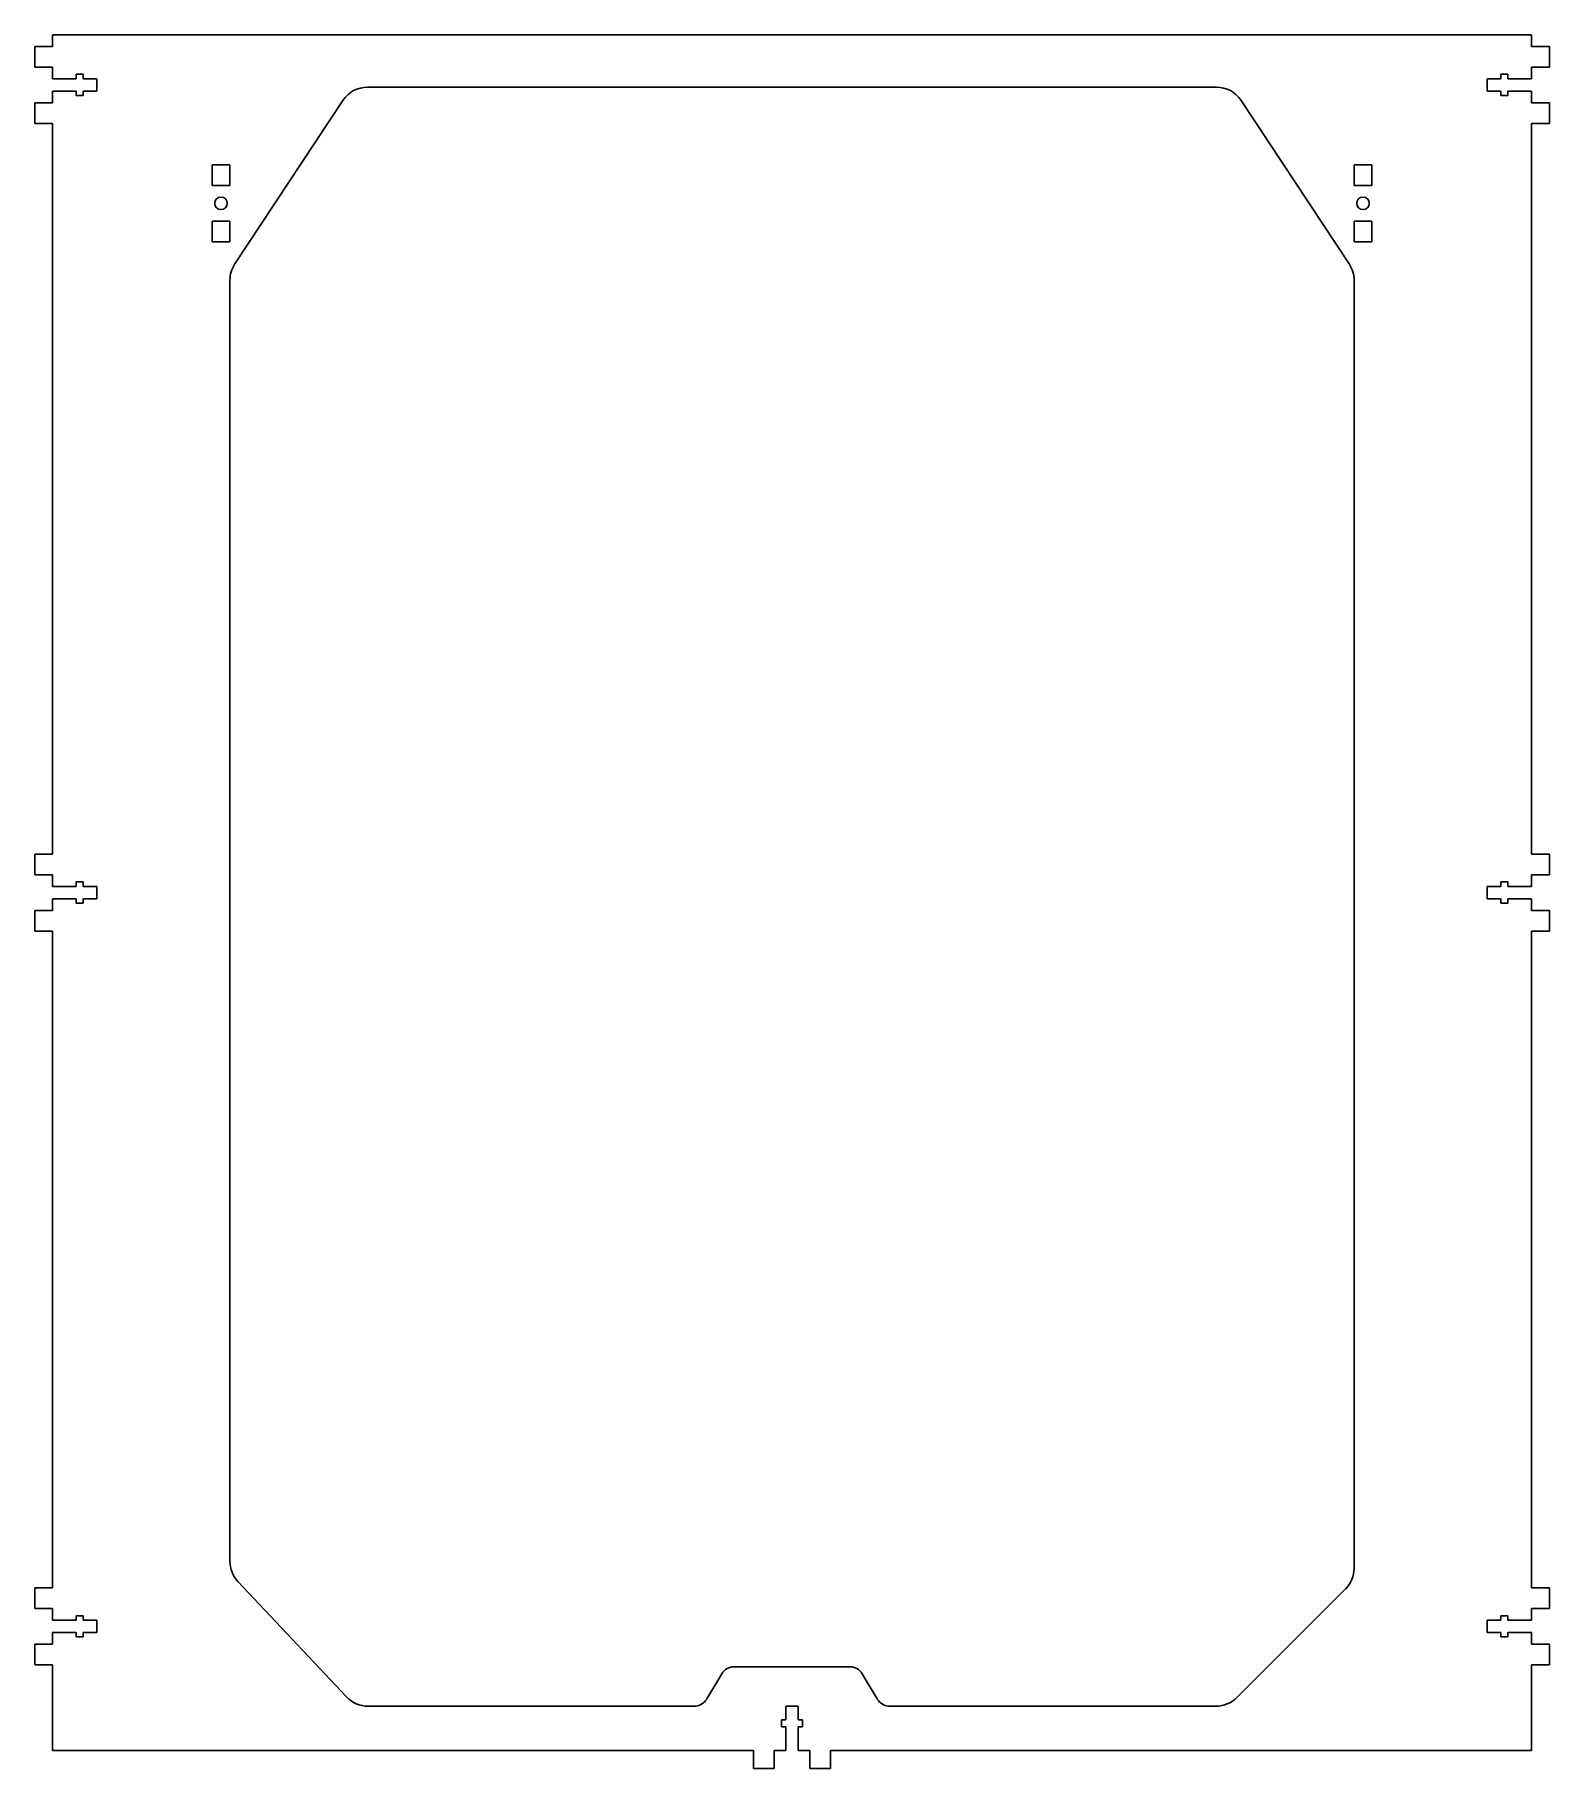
# Model space of a CAD drawing. Header units: millimetres. Extents: x -64 to 448, y -26 to 560.
import ezdxf

# ---------------------------------------------------------------- set-up
doc = ezdxf.new("R2010")
doc.units = ezdxf.units.MM

msp = doc.modelspace()

# ---------------------------------------------------------------- linework, layer by layer
at = {"color": 7, "linetype": 'Continuous', "lineweight": 25}
for p, q in [((-57.67, 560.46), (-57.67, 556.5)), ((442.33, 560.46), (-57.67, 560.46)), ((442.33, 556.5), (442.33, 560.46)), ((-63.67, 556.5), (-63.67, 549.5)), ((-57.67, 556.5), (-63.67, 556.5)), ((448.33, 556.5), (442.33, 556.5)), ((448.33, 549.5), (448.33, 556.5)), ((-63.67, 549.5), (-57.67, 549.5)), ((-57.67, 549.5), (-57.67, 545.56)), ((-49.67, 545.56), (-57.67, 545.56)), ((-47.27, 547.06), (-49.67, 547.06)), ((-49.67, 547.06), (-49.67, 545.56)), ((-47.27, 545.56), (-47.27, 547.06)), ((-42.67, 545.56), (-47.27, 545.56)), ((-42.67, 541.36), (-42.67, 545.56)), ((431.93, 545.56), (427.33, 545.56)), ((427.33, 545.56), (427.33, 541.36)), ((434.33, 547.06), (431.93, 547.06)), ((431.93, 547.06), (431.93, 545.56)), ((434.33, 545.56), (434.33, 547.06)), ((442.33, 545.56), (434.33, 545.56)), ((442.33, 549.5), (448.33, 549.5)), ((442.33, 545.56), (442.33, 549.5)), ((-57.67, 541.36), (-57.67, 537.43)), ((-57.67, 541.36), (-49.67, 541.36)), ((-49.67, 541.36), (-49.67, 539.86)), ((-49.67, 539.86), (-47.27, 539.86)), ((-47.27, 539.86), (-47.27, 541.36)), ((-47.27, 541.36), (-42.67, 541.36)), ((335.77, 542.73), (48.89, 542.73)), ((427.33, 541.36), (431.93, 541.36)), ((431.93, 541.36), (431.93, 539.86)), ((431.93, 539.86), (434.33, 539.86)), ((434.33, 539.86), (434.33, 541.36)), ((434.33, 541.36), (442.33, 541.36)), ((442.33, 537.43), (442.33, 541.36)), ((-63.67, 537.43), (-63.67, 530.43)), ((-57.67, 537.43), (-63.67, 537.43)), ((40.55, 538.25), (3.99, 482.97)), ((380.67, 482.97), (344.11, 538.25)), ((448.33, 537.43), (442.33, 537.43)), ((448.33, 530.43), (448.33, 537.43)), ((-63.67, 530.43), (-57.67, 530.43)), ((-57.67, 530.43), (-57.67, 283.5)), ((442.33, 530.43), (448.33, 530.43)), ((442.33, 283.5), (442.33, 530.43)), ((-3.67, 516.5), (2.33, 516.5)), ((-3.67, 509.5), (-3.67, 516.5)), ((2.33, 516.5), (2.33, 509.5)), ((382.33, 516.5), (388.33, 516.5)), ((382.33, 509.5), (382.33, 516.5)), ((388.33, 516.5), (388.33, 509.5)), ((2.33, 509.5), (-3.67, 509.5)), ((388.33, 509.5), (382.33, 509.5)), ((-3.67, 497.43), (2.33, 497.43)), ((-3.67, 490.43), (-3.67, 497.43)), ((2.33, 497.43), (2.33, 490.43)), ((382.33, 497.43), (388.33, 497.43)), ((382.33, 490.43), (382.33, 497.43)), ((388.33, 497.43), (388.33, 490.43)), ((2.33, 490.43), (-3.67, 490.43)), ((388.33, 490.43), (382.33, 490.43)), ((2.33, 477.46), (2.33, 44.43)), ((382.33, 42.15), (382.33, 477.46)), ((-63.67, 283.5), (-63.67, 276.5)), ((-57.67, 283.5), (-63.67, 283.5)), ((448.33, 283.5), (442.33, 283.5)), ((448.33, 276.5), (448.33, 283.5)), ((-63.67, 276.5), (-57.67, 276.5)), ((-57.67, 276.5), (-57.67, 272.56)), ((442.33, 276.5), (448.33, 276.5)), ((442.33, 272.56), (442.33, 276.5)), ((-49.67, 272.56), (-57.67, 272.56)), ((-47.27, 274.06), (-49.67, 274.06)), ((-49.67, 274.06), (-49.67, 272.56)), ((-47.27, 272.56), (-47.27, 274.06)), ((-42.67, 272.56), (-47.27, 272.56)), ((-42.67, 268.36), (-42.67, 272.56)), ((431.93, 272.56), (427.33, 272.56)), ((427.33, 272.56), (427.33, 268.36)), ((434.33, 274.06), (431.93, 274.06)), ((431.93, 274.06), (431.93, 272.56)), ((434.33, 272.56), (434.33, 274.06)), ((442.33, 272.56), (434.33, 272.56)), ((-63.67, 264.43), (-63.67, 257.43)), ((-57.67, 264.43), (-63.67, 264.43)), ((-57.67, 268.36), (-57.67, 264.43)), ((-57.67, 268.36), (-49.67, 268.36)), ((-49.67, 268.36), (-49.67, 266.86)), ((-49.67, 266.86), (-47.27, 266.86)), ((-47.27, 266.86), (-47.27, 268.36)), ((-47.27, 268.36), (-42.67, 268.36)), ((427.33, 268.36), (431.93, 268.36)), ((431.93, 268.36), (431.93, 266.86)), ((431.93, 266.86), (434.33, 266.86)), ((434.33, 266.86), (434.33, 268.36)), ((434.33, 268.36), (442.33, 268.36)), ((442.33, 264.43), (442.33, 268.36)), ((448.33, 264.43), (442.33, 264.43)), ((448.33, 257.43), (448.33, 264.43)), ((-63.67, 257.43), (-57.67, 257.43)), ((-57.67, 257.43), (-57.67, 35.5)), ((442.33, 257.43), (448.33, 257.43)), ((442.33, 35.5), (442.33, 257.43)), ((-63.67, 35.5), (-63.67, 28.5)), ((-57.67, 35.5), (-63.67, 35.5)), ((5.05, 37.58), (41.74, -1.39)), ((448.33, 35.5), (442.33, 35.5)), ((448.33, 28.5), (448.33, 35.5)), ((342.71, -1.61), (379.4, 35.08)), ((-63.67, 28.5), (-57.67, 28.5)), ((-57.67, 28.5), (-57.67, 24.56)), ((-49.67, 24.56), (-57.67, 24.56)), ((-47.27, 26.06), (-49.67, 26.06)), ((-49.67, 26.06), (-49.67, 24.56)), ((-47.27, 24.56), (-47.27, 26.06)), ((-42.67, 24.56), (-47.27, 24.56)), ((-42.67, 20.36), (-42.67, 24.56)), ((431.93, 24.56), (427.33, 24.56)), ((427.33, 24.56), (427.33, 20.36)), ((434.33, 26.06), (431.93, 26.06)), ((431.93, 26.06), (431.93, 24.56)), ((434.33, 24.56), (434.33, 26.06)), ((442.33, 24.56), (434.33, 24.56)), ((442.33, 28.5), (448.33, 28.5)), ((442.33, 24.56), (442.33, 28.5)), ((-57.67, 20.36), (-57.67, 16.43)), ((-57.67, 20.36), (-49.67, 20.36)), ((-49.67, 20.36), (-49.67, 18.86)), ((-49.67, 18.86), (-47.27, 18.86)), ((-47.27, 18.86), (-47.27, 20.36)), ((-47.27, 20.36), (-42.67, 20.36)), ((427.33, 20.36), (431.93, 20.36)), ((431.93, 20.36), (431.93, 18.86)), ((431.93, 18.86), (434.33, 18.86)), ((434.33, 18.86), (434.33, 20.36)), ((434.33, 20.36), (442.33, 20.36)), ((442.33, 16.43), (442.33, 20.36)), ((-63.67, 16.43), (-63.67, 9.43)), ((-57.67, 16.43), (-63.67, 16.43)), ((448.33, 16.43), (442.33, 16.43)), ((448.33, 9.43), (448.33, 16.43)), ((-63.67, 9.43), (-57.67, 9.43)), ((-57.67, 9.43), (-57.67, -19.54)), ((163.51, -2.1), (168.6, 6.39)), ((172.89, 8.82), (211.77, 8.82)), ((216.06, 6.39), (221.14, -2.1)), ((442.33, 9.43), (448.33, 9.43)), ((442.33, -19.54), (442.33, 9.43)), ((49.02, -4.54), (159.22, -4.54)), ((194.43, -4.54), (190.23, -4.54)), ((190.23, -4.54), (190.23, -9.14)), ((194.43, -9.14), (194.43, -4.54)), ((225.43, -4.54), (335.64, -4.54)), ((190.23, -9.14), (188.73, -9.14)), ((188.73, -9.14), (188.73, -11.54)), ((188.73, -11.54), (190.23, -11.54)), ((190.23, -11.54), (190.23, -19.54)), ((195.93, -9.14), (194.43, -9.14)), ((194.43, -19.54), (194.43, -11.54)), ((194.43, -11.54), (195.93, -11.54)), ((195.93, -11.54), (195.93, -9.14)), ((-57.67, -19.54), (179.3, -19.54)), ((179.3, -19.54), (179.3, -25.54)), ((186.3, -19.54), (190.23, -19.54)), ((186.3, -25.54), (186.3, -19.54)), ((194.43, -19.54), (198.36, -19.54)), ((198.36, -19.54), (198.36, -25.54)), ((205.36, -19.54), (442.33, -19.54)), ((205.36, -25.54), (205.36, -19.54)), ((179.3, -25.54), (186.3, -25.54)), ((198.36, -25.54), (205.36, -25.54))]:
    msp.add_line(p, q, dxfattribs=at)
for centre in [(-0.67, 503.46), (385.33, 503.46)]:
    msp.add_circle(centre, 2.1, dxfattribs=at)
for centre, radius, start, end in [((48.89, 532.73), 10, 90, 146.52061), ((335.77, 532.73), 10, 33.47939, 90), ((12.33, 477.46), 10, 146.52061, 180), ((372.33, 477.46), 10, 0, 33.47939), ((12.33, 44.43), 10, 180, 223.27517), ((372.33, 42.15), 10, 315, 0), ((172.89, 3.82), 5, 90, 149.09726), ((211.77, 3.82), 5, 30.90274, 90), ((49.02, 5.46), 10, 223.27517, 270), ((159.22, 0.46), 5, 270, 329.09726), ((225.43, 0.46), 5, 210.90274, 270), ((335.64, 5.46), 10, 270, 315)]:
    msp.add_arc(centre, radius, start, end, dxfattribs=at)

doc.saveas('drawing.dxf')
